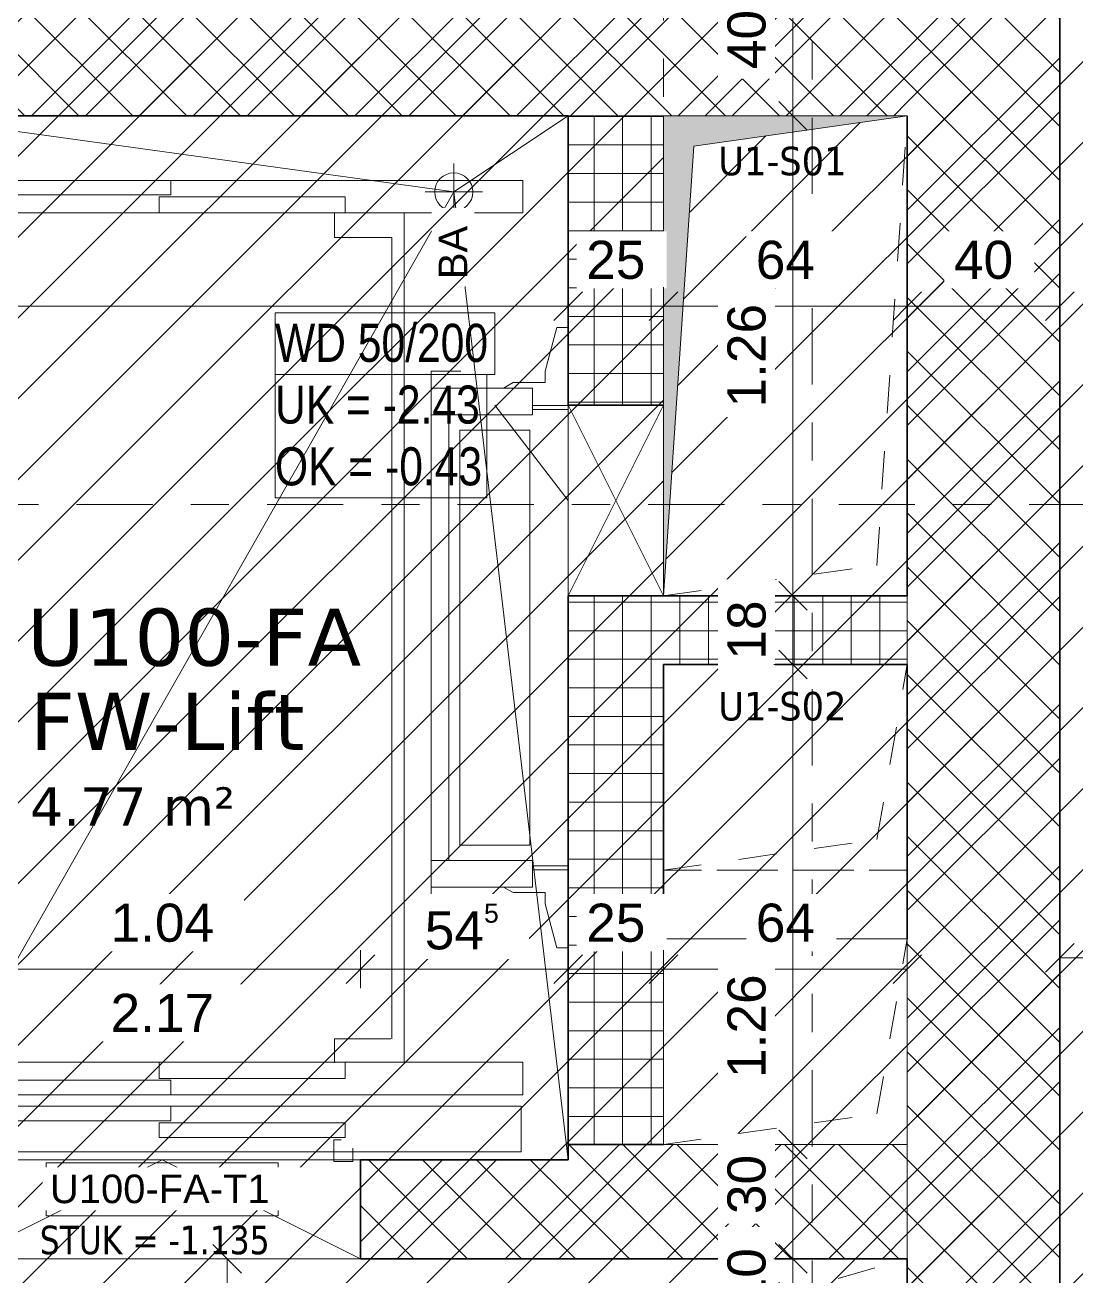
# Model space of a CAD drawing. Header units: metres. Extents: x -86 to 44, y -23 to 39.
# Drawn here: x -6.443 to -3.685, y 8.206 to 11.49 of the extents above; entities that cross this region are included whole.
import ezdxf

# ---------------------------------------------------------------- set-up
doc = ezdxf.new("R2010")
doc.units = ezdxf.units.M
for name, pattern in [('_Rasterlinie_', [0.375, 0.2, -0.05, 0.075, -0.05]), ('_Verdeckte Linien_', [0.15, 0.1, -0.05]), ('Strichpunkt - Fein', [0.2, 0.1, -0.05, 0, -0.05])]:
    doc.linetypes.add(name, pattern=pattern)
for name, color, linetype, lineweight in [('A-____-____-DIMS', 7, 'Continuous', 5), ('A-____-____-DIMS-50', 7, 'Continuous', 5), ('A-____-NOTE-TEXT', 7, 'Continuous', 9), ('A-AREA-____-IDEN', 7, 'Continuous', 5), ('A-DETL-____-HDLN', 7, '_Verdeckte Linien_', 9), ('A-DETL-GENF-OTLN', 7, 'Continuous', 9), ('A-DOOR-____-IDEN', 7, 'Continuous', 5), ('A-DOOR-____-OTLN', 7, 'Continuous', 9), ('A-FLOR-____-OTLN', 7, 'Continuous', 9), ('A-GENM-____-IDEN', 7, 'Continuous', 5), ('A-GENM-____-OTLN', 7, 'Continuous', 9), ('A-WALL-____-MCUT', 7, 'Continuous', 35), ('A-WALL-____-PATT', 7, 'Continuous', 35), ('I-WALL-____-OTLN', 7, 'Continuous', 9), ('S-GRID-____-OTLN', 7, 'Continuous', 5)]:
    doc.layers.add(name, color=color, linetype=linetype, lineweight=lineweight)
doc.styles.add('Arial_1', font='arial.ttf', dxfattribs={"height": 0.1})
doc.styles.add('Arial_2', font='arial.ttf', dxfattribs={"height": 0.075})
doc.styles.add('Arial_6', font='arial.ttf', dxfattribs={"width": 0.8, "height": 0.1})
doc.styles.add('Verdana_2', font='verdana.ttf', dxfattribs={"height": 0.1})
doc.styles.add('Verdana_3', font='verdana.ttf', dxfattribs={"width": 0.9, "height": 0.075})
doc.styles.add('Verdana_4', font='verdana.ttf', dxfattribs={"height": 0.15})
doc.styles.add('Verdana_6', font='verdana.ttf', dxfattribs={"width": 0.8, "height": 0.075})
doc.dimstyles.new('Arial_2_00mm_fein', dxfattribs={"dimscale": 0.3048, "dimtxt": 0.102026, "dimasz": 0.246063, "dimexe": 0.164042, "dimexo": 0.0625, "dimgap": 0.123031, "dimtad": 1, "dimdec": 1, "dimlfac": 100, "dimrnd": 0.5, "dimdsep": 46, "dimtxsty": 'Arial_1', "dimblk1": 'OBLIQUE', "dimblk2": 'OBLIQUE', "dimsah": 1, "dimcen": 0.09, "dimazin": 0, "dimtfac": 1, "dimtdec": 4, "dimtix": 1, "dimtmove": 0, "dimatfit": 3, "dimfxl": 0.164042, "dimfxlon": 1, "dimtvp": 1, "dimtfill": 1, "dimtolj": 1, "dimtzin": 0, "dimarcsym": 2})
doc.dimstyles.new('Arial_2_00mm_fein_2', dxfattribs={"dimscale": 0.3048, "dimtxt": 0.102026, "dimasz": 0.246063, "dimexe": 0.164042, "dimexo": 0.0625, "dimgap": 0.123031, "dimtad": 1, "dimrnd": 0.005, "dimzin": 0, "dimdsep": 46, "dimtxsty": 'Arial_1', "dimblk1": 'OBLIQUE', "dimblk2": 'OBLIQUE', "dimsah": 1, "dimcen": 0.09, "dimazin": 0, "dimtfac": 1, "dimtdec": 4, "dimtix": 1, "dimtmove": 0, "dimatfit": 3, "dimfxl": 0.164042, "dimfxlon": 1, "dimtvp": 1, "dimtfill": 1, "dimtolj": 1, "dimtzin": 0, "dimarcsym": 2})
doc.dimstyles.new('SUB_Rohbau_fein', dxfattribs={"dimscale": 0.3048, "dimtxt": 0.102026, "dimasz": 0.246063, "dimexe": 0.164042, "dimexo": 0.0625, "dimgap": 0.123031, "dimtad": 1, "dimdec": 1, "dimlfac": 100, "dimrnd": 0.5, "dimdsep": 46, "dimtxsty": 'Arial_1', "dimblk1": 'OBLIQUE', "dimblk2": 'OBLIQUE', "dimsah": 1, "dimcen": 0.09, "dimazin": 0, "dimtfac": 1, "dimtdec": 4, "dimtix": 1, "dimtmove": 0, "dimatfit": 3, "dimfxl": 0.164042, "dimfxlon": 1, "dimtvp": 1, "dimtfill": 1, "dimtolj": 1, "dimtzin": 0, "dimarcsym": 2})
doc.dimstyles.new('SUB_Rohbau_fein_1', dxfattribs={"dimscale": 0.3048, "dimtxt": 0.102026, "dimasz": 0.246063, "dimexe": 0.164042, "dimexo": 0.0625, "dimgap": 0.123031, "dimtad": 1, "dimrnd": 0.005, "dimzin": 0, "dimdsep": 46, "dimtxsty": 'Arial_1', "dimblk1": 'OBLIQUE', "dimblk2": 'OBLIQUE', "dimsah": 1, "dimcen": 0.09, "dimazin": 0, "dimtfac": 1, "dimtdec": 4, "dimtix": 1, "dimtmove": 0, "dimatfit": 3, "dimfxl": 0.164042, "dimfxlon": 1, "dimtvp": 1, "dimtfill": 1, "dimtolj": 1, "dimtzin": 0, "dimarcsym": 2})
doc.dimstyles.new('SUB_Rohbau_fein_2', dxfattribs={"dimscale": 0.3048, "dimtxt": 0.102026, "dimasz": 0.246063, "dimexe": 0.164042, "dimexo": 0.0625, "dimgap": 0.123031, "dimtad": 1, "dimrnd": 0.005, "dimzin": 0, "dimdsep": 46, "dimtxsty": 'Arial_1', "dimblk1": 'OBLIQUE', "dimblk2": 'OBLIQUE', "dimsah": 1, "dimcen": 0.09, "dimazin": 0, "dimtfac": 1, "dimtdec": 4, "dimtix": 1, "dimtmove": 2, "dimatfit": 3, "dimfxl": 0.164042, "dimfxlon": 1, "dimtvp": 1, "dimtfill": 1, "dimtolj": 1, "dimtzin": 0, "dimarcsym": 2})
doc.dimstyles.new('SUB_Rohbau_fein_3', dxfattribs={"dimscale": 0.3048, "dimtxt": 0.102026, "dimasz": 0.246063, "dimexe": 0.164042, "dimexo": 0.0625, "dimgap": 0.123031, "dimtad": 1, "dimdec": 1, "dimlfac": 100, "dimrnd": 0.5, "dimdsep": 46, "dimtxsty": 'Arial_1', "dimblk1": 'OBLIQUE', "dimblk2": 'OBLIQUE', "dimsah": 1, "dimcen": 0.09, "dimazin": 0, "dimtfac": 1, "dimtdec": 4, "dimtix": 1, "dimtmove": 2, "dimatfit": 3, "dimfxl": 0.164042, "dimfxlon": 1, "dimtvp": 1, "dimtfill": 1, "dimtolj": 1, "dimtzin": 0, "dimarcsym": 2})
pattern_1 = [(45, (0, 0), (-0.0707107, 0.0707107), []), (135, (0, 0), (-0.0707107, -0.0707107), [])]
pattern_2 = [(0, (0, 0), (0, 0.075), []), (90, (0, 0), (-0.075, 5e-18), [])]

# ---------------------------------------------------------------- blocks, each defined once
blk = doc.blocks.new('Schindler_5500 - Schindler_5500_FW_E60-43546235--01_UG_OK_FFB_AF')
at = {"layer": 'A-DOOR-____-OTLN'}
for p, q in [((-0.52, 0.13), (0, -0.13)), ((0, -0.13), (0.52, 0.13))]:
    blk.add_line(p, q, dxfattribs=at)
at = {"layer": 'A-GENM-____-OTLN'}
for p, q in [((-0.5003, -0.1249), (-0.5003, -0.1605)), ((-0.4503, -0.1249), (-0.5003, -0.1249)), ((-0.4503, -0.1825), (-0.4503, -0.1249)), ((0.4996, -0.1249), (0.4497, -0.1249)), ((0.4497, -0.1249), (0.4497, -0.2206)), ((0.4996, -0.1605), (0.4996, -0.1249)), ((-0.9422, -0.1503), (-0.9422, -0.2705)), ((0.5995, -0.1503), (-0.9422, -0.1503)), ((0.5995, -0.2705), (0.5995, -0.1503)), ((-0.48, -0.1884), (-0.48, -0.2265)), ((0.0077, -0.1884), (-0.48, -0.1884)), ((-0.4503, -0.1825), (-0.4698, -0.1825)), ((0.0077, -0.2265), (0.0077, -0.1884)), ((-0.48, -0.2265), (0.0077, -0.2265)), ((0.4497, -0.2206), (0.4717, -0.2206)), ((0.4717, -0.2206), (0.4717, -0.2705)), ((0.4649, -0.2316), (-0.0228, -0.2316)), ((-0.0228, -0.2316), (-0.0228, -0.2705)), ((0.4649, -0.2705), (0.4649, -0.2316)), ((-0.9422, -0.2705), (-0.0228, -0.2705)), ((-0.0228, -0.2705), (0.4649, -0.2705)), ((0.4717, -0.2705), (0.5995, -0.2705)), ((-0.9465, -0.3857), (-0.9465, -0.3002)), ((-0.9465, -0.3002), (0.5335, -0.3002)), ((-0.0228, -0.3383), (-0.0228, -0.301)), ((0.4649, -0.301), (0.4649, -0.3383)), ((0.5335, -0.3002), (0.5335, -0.3857)), ((-0.48, -0.3434), (0.0077, -0.3434)), ((-0.48, -0.3857), (-0.48, -0.3434)), ((0.4649, -0.3383), (-0.0228, -0.3383)), ((0.0077, -0.3434), (0.0077, -0.3857)), ((0.5335, -0.3857), (-0.9465, -0.3857)), ((-0.6349, -2.615), (-0.6349, -0.3857)), ((-0.452, -0.4475), (-0.452, -0.384)), ((0.4514, -0.384), (0.4514, -0.45)), ((0.5352, -0.3857), (0.5352, -2.7005)), ((-0.6027, -2.5506), (-0.6027, -0.4475)), ((-0.6002, -0.4475), (-0.452, -0.4475)), ((0.4996, -0.45), (0.4514, -0.45)), ((0.4996, -2.5532), (0.4996, -0.45)), ((-1.065, -0.6863), (-1.0354, -0.6863)), ((-1.0354, -0.6863), (-1.0049, -0.8014)), ((-1.0049, -0.8014), (-1.0049, -0.831)), ((-0.7839, -0.8014), (-0.706, -0.8014)), ((-0.706, -0.8014), (-0.706, -2.1993)), ((-1.0049, -0.831), (-0.9211, -0.831)), ((-0.9719, -0.9157), (-0.9719, -0.8454)), ((-0.9719, -0.8454), (-0.7069, -0.8454)), ((-0.9211, -0.831), (-0.8957, -0.8454)), ((-0.9719, -0.8912), (-1.065, -0.8912)), ((-0.9719, -0.9013), (-1.065, -0.9013)), ((-0.9719, -0.9157), (-0.7069, -0.9157)), ((-0.7517, -2.085), (-0.7517, -0.9157)), ((-0.9642, -0.9555), (-0.7805, -0.9555)), ((-0.9642, -2.0452), (-0.9642, -0.9555)), ((-0.7805, -0.9555), (-0.7805, -2.0452)), ((0.6182, -1.6252), (0.6182, -1.3754)), ((0.6182, -1.3754), (0.675, -1.3754)), ((0.5987, -1.4559), (0.6182, -1.4559)), ((0.5987, -1.4923), (0.5987, -1.4559)), ((0.5454, -1.5084), (0.5454, -1.4923)), ((0.5454, -1.4923), (0.5987, -1.4923)), ((0.5987, -1.5084), (0.5454, -1.5084)), ((0.5987, -1.5448), (0.5987, -1.5084)), ((0.5987, -1.5448), (0.6182, -1.5448)), ((0.675, -1.6252), (0.6182, -1.6252)), ((-0.7805, -2.0452), (-0.9642, -2.0452)), ((-1.065, -2.0993), (-0.9719, -2.0993)), ((-0.9719, -2.1552), (-0.9719, -2.085)), ((-0.9719, -2.085), (-0.7069, -2.085)), ((-1.065, -2.1095), (-0.9719, -2.1095)), ((-0.7069, -2.1552), (-0.9719, -2.1552)), ((-0.9211, -2.1696), (-0.8957, -2.1552)), ((-1.0049, -2.1993), (-1.0354, -2.3144)), ((-1.0049, -2.1696), (-1.0049, -2.1993)), ((-0.9211, -2.1696), (-1.0049, -2.1696)), ((-0.706, -2.1993), (-0.7839, -2.1993)), ((-1.0354, -2.3144), (-1.065, -2.3144)), ((-0.6027, -2.5506), (-0.452, -2.5506)), ((-0.452, -2.615), (-0.452, -2.5506)), ((0.4996, -2.5532), (0.4514, -2.5532)), ((0.4514, -2.5532), (0.4514, -2.615)), ((-0.9465, -2.615), (-0.9465, -2.7005)), ((0.5335, -2.615), (-0.9465, -2.615)), ((-0.48, -2.615), (-0.48, -2.6573)), ((0.0077, -2.6573), (0.0077, -2.615)), ((-0.48, -2.6573), (0.0077, -2.6573)), ((-0.0228, -2.6624), (-0.0228, -2.6996)), ((0.4649, -2.6624), (-0.0228, -2.6624)), ((0.4649, -2.6996), (0.4649, -2.6624)), ((-0.9465, -2.7005), (0.5352, -2.7005))]:
    blk.add_line(p, q, dxfattribs=at)
blk = doc.blocks.new('AM_Deckenöffnung rechteckig - DD-33447381--01_UG_OK_FFB_AF')
at = {"layer": 'A-GENM-____-OTLN', "linetype": '_Verdeckte Linien_'}
for p, q in [((0.32, 0.27), (-0.32, 0.27)), ((-0.32, 0.27), (-0.32, -0.27)), ((0.32, -0.27), (0.32, 0.27)), ((-0.32, -0.27), (0.32, -0.27))]:
    blk.add_line(p, q, dxfattribs=at)
blk = doc.blocks.new('AM_Deckenöffnung rechteckig - DD-33443945--01_UG_OK_FFB_AF')
at = {"layer": 'A-GENM-____-OTLN', "linetype": '_Verdeckte Linien_'}
for p, q in [((0.32, -0.63), (0.32, 0.63)), ((-0.32, -0.63), (0.32, -0.63))]:
    blk.add_line(p, q, dxfattribs=at)
blk = doc.blocks.new('AM_BD_DD_Symbol - DD-33443954--01_UG_OK_FFB_AF')
at = {"layer": 'A-DETL-GENF-OTLN', "linetype": 'Strichpunkt - Fein'}
for p, q in [((0.56, 0.08), (0.64, 1.26)), ((0.64, 1.26), (0.64, 0)), ((0, 0), (0.56, 0.08)), ((0.64, 0), (0, 0))]:
    blk.add_line(p, q, dxfattribs=at)
blk = doc.blocks.new('AM_BD_DD_Symbol - DD-33447390--01_UG_OK_FFB_AF')
at = {"layer": 'A-DETL-GENF-OTLN', "linetype": 'Strichpunkt - Fein'}
for p, q in [((0, 0.54), (0.64, 0.54)), ((0, 0.54), (0, 0)), ((0.56, 0.08), (0.64, 0.54)), ((0.64, 0.54), (0.64, 0)), ((0, 0), (0.56, 0.08)), ((0.64, 0), (0, 0))]:
    blk.add_line(p, q, dxfattribs=at)
blk = doc.blocks.new('AM_BD_DD_Symbol - BD-33443952--01_UG_OK_FFB_AF')
at = {"layer": 'A-DETL-GENF-OTLN', "true_color": 0x808080}
blk.add_hatch(color=8, dxfattribs=at).paths.add_polyline_path([(0, 0), (0.08, 1.18), (0.64, 1.26), (0, 1.26), (0, 0.5)])
at = {"layer": 'A-DETL-GENF-OTLN'}
for p, q in [((0.64, 1.26), (0, 1.26)), ((0, 1.26), (0, 0)), ((0.08, 1.18), (0.64, 1.26)), ((0.64, 1.26), (0.64, 0)), ((0, 0), (0.08, 1.18)), ((0.64, 0), (0, 0))]:
    blk.add_line(p, q, dxfattribs=at)
at = {"layer": 'A-GENM-____-OTLN'}
for p, q in [((0, 1.26), (0.64, 1.26)), ((0, 1.26), (0, 0)), ((0.64, 1.26), (0.64, 0)), ((0.64, 0), (0, 0))]:
    blk.add_line(p, q, dxfattribs=at)
blk = doc.blocks.new('Wandöffnung rechteckig - WD-41821373--01_UG_OK_FFB_AF')
at = {"layer": 'A-DETL-GENF-OTLN'}
for p, q in [((-0.125, 0.125), (-0.125, -0.125)), ((0.375, -0.125), (-0.125, 0.125)), ((0.375, 0.125), (-0.125, -0.125)), ((-0.125, 0.125), (0.375, 0.125)), ((0.375, 0.125), (0.375, -0.125)), ((0.375, -0.125), (-0.125, -0.125))]:
    blk.add_line(p, q, dxfattribs=at)
blk = doc.blocks.new('AM_Deckenöffnung rechteckig - DD-V96--01_UG_OK_FFB_AF')
at = {"layer": 'A-GENM-____-OTLN'}
for p, q in [((0.32, 0.27), (-0.32, 0.27)), ((-0.32, 0.27), (-0.32, -0.27)), ((0.32, -0.27), (0.32, 0.27)), ((-0.32, -0.27), (0.32, -0.27))]:
    blk.add_line(p, q, dxfattribs=at)
blk = doc.blocks.new('Wandöffnung rechteckig - WD-21418634--01_UG_OK_FFB_AF')
at = {"layer": 'A-DETL-____-HDLN'}
blk.add_line((-0.195, 0.675), (-0.195, -0.675), dxfattribs=at)
blk = doc.blocks.new('DE_Linie_mit_Text - Strichpunkt-43543482--01_UG_OK_FFB_AF')
at = {"layer": 'A-DETL-GENF-OTLN', "linetype": 'Strichpunkt - Fein'}
blk.add_line((8.789, 0), (0, 0), dxfattribs=at)
blk = doc.blocks.new('DIMBLOCK538--01_UG_OK_FFB_AF')
at = {"layer": 'A-____-____-DIMS-50'}
for p, q in [((-3.728, 9.0412), (-3.728, 9.0912)), ((-3.728, 9.0412), (-3.6905, 9.0787)), ((-2.428, 9.0412), (-2.428, 9.0912)), ((-2.428, 9.0412), (-2.3905, 9.0787)), ((-3.728, 9.0412), (-3.7655, 9.0037)), ((-3.728, 9.0412), (-2.428, 9.0412)), ((-3.728, 9.0412), (-3.728, 8.9912)), ((-2.428, 9.0412), (-2.4655, 9.0037)), ((-2.428, 9.0412), (-2.428, 8.9912))]:
    blk.add_line(p, q, dxfattribs=at)
at = {"layer": 'A-____-____-DIMS-50', "color": 0, "insert": (-3.2137, 9.2132), "char_height": 0.1, "width": 0.325653, "attachment_point": 1, "line_spacing_factor": 0.941778, "style": 'Arial_1', "bg_fill": 3, "box_fill_scale": 1.25, "bg_fill_color": 256, "bg_fill_true_color": 13158600, "bg_fill_transparency": 0}
blk.add_mtext('1.30', dxfattribs=at)
blk = doc.blocks.new('_Oblique')
at = {"color": 0, "linetype": 'ByBlock', "lineweight": -2}
blk.add_line((-0.5, -0.5), (0.5, 0.5), dxfattribs=at)
blk = doc.blocks.new('DIMBLOCK639--01_UG_OK_FFB_AF')
at = {"layer": 'A-____-____-DIMS-50'}
for p, q in [((-4.428, 8.2516), (-4.4655, 8.2891)), ((-4.428, 8.2516), (-4.478, 8.2516)), ((-4.428, 8.1516), (-4.428, 8.2516)), ((-4.428, 8.2516), (-4.3905, 8.2141)), ((-4.428, 8.2516), (-4.378, 8.2516)), ((-4.428, 8.1516), (-4.4655, 8.1891)), ((-4.428, 8.1516), (-4.478, 8.1516)), ((-4.428, 8.1516), (-4.3905, 8.1141)), ((-4.428, 8.1516), (-4.378, 8.1516))]:
    blk.add_line(p, q, dxfattribs=at)
at = {"layer": 'A-____-____-DIMS-50', "color": 0, "insert": (-4.6, 8.124), "char_height": 0.1, "width": 0.186088, "attachment_point": 1, "rotation": 90, "line_spacing_factor": 0.941778, "style": 'Arial_1', "bg_fill": 3, "box_fill_scale": 1.25, "bg_fill_color": 256, "bg_fill_true_color": 13158600, "bg_fill_transparency": 0}
blk.add_mtext('10', dxfattribs=at)
blk = doc.blocks.new('DIMBLOCK640--01_UG_OK_FFB_AF')
at = {"layer": 'A-____-____-DIMS-50'}
for p, q in [((-5.9127, 8.2516), (-5.9502, 8.2891)), ((-5.9127, 8.2516), (-5.9627, 8.2516)), ((-5.9127, 5.8516), (-5.9127, 8.2516)), ((-5.9127, 8.2516), (-5.8752, 8.2141)), ((-5.9127, 8.2516), (-5.8627, 8.2516)), ((-5.9127, 5.8516), (-5.9502, 5.8891)), ((-5.9127, 5.8516), (-5.9627, 5.8516)), ((-5.9127, 5.8516), (-5.8752, 5.8141)), ((-5.9127, 5.8516), (-5.8627, 5.8516))]:
    blk.add_line(p, q, dxfattribs=at)
at = {"layer": 'A-____-____-DIMS-50', "color": 0, "insert": (-6.1813, 6.8844), "char_height": 0.1, "width": 0.325653, "attachment_point": 1, "rotation": 90, "line_spacing_factor": 0.941778, "style": 'Arial_1', "bg_fill": 3, "box_fill_scale": 1.25, "bg_fill_color": 256, "bg_fill_true_color": 13158600, "bg_fill_transparency": 0}
blk.add_mtext('2.40', dxfattribs=at)
blk = doc.blocks.new('DIMBLOCK669--01_UG_OK_FFB_AF')
at = {"layer": 'A-____-____-DIMS-50'}
for p, q in [((-8.678, 10.7516), (-8.678, 10.8016)), ((-8.678, 10.7516), (-8.6405, 10.7891)), ((-5.018, 10.7516), (-5.018, 10.8016)), ((-5.018, 10.7516), (-4.9805, 10.7891)), ((-8.678, 10.7516), (-8.7155, 10.7141)), ((-8.678, 10.7516), (-5.018, 10.7516)), ((-8.678, 10.7516), (-8.678, 10.7016)), ((-5.018, 10.7516), (-5.0555, 10.7141)), ((-5.018, 10.7516), (-5.018, 10.7016))]:
    blk.add_line(p, q, dxfattribs=at)
at = {"layer": 'A-____-____-DIMS-50', "color": 0, "insert": (-6.9837, 10.9236), "char_height": 0.1, "width": 0.325653, "attachment_point": 1, "line_spacing_factor": 0.941778, "style": 'Arial_1', "bg_fill": 3, "box_fill_scale": 1.25, "bg_fill_color": 256, "bg_fill_true_color": 13158600, "bg_fill_transparency": 0}
blk.add_mtext('3.66', dxfattribs=at)
blk = doc.blocks.new('DIMBLOCK670--01_UG_OK_FFB_AF')
at = {"layer": 'A-____-____-DIMS-50'}
for p, q in [((-5.018, 10.7516), (-5.018, 10.8016)), ((-5.018, 10.7516), (-4.9805, 10.7891)), ((-4.768, 10.7516), (-4.768, 10.8016)), ((-4.768, 10.7516), (-4.7305, 10.7891)), ((-5.018, 10.7516), (-5.0555, 10.7141)), ((-5.018, 10.7516), (-4.768, 10.7516)), ((-5.018, 10.7516), (-5.018, 10.7016)), ((-4.768, 10.7516), (-4.8055, 10.7141)), ((-4.768, 10.7516), (-4.768, 10.7016))]:
    blk.add_line(p, q, dxfattribs=at)
at = {"layer": 'A-____-____-DIMS-50', "color": 0, "insert": (-4.9706, 10.9236), "char_height": 0.1, "width": 0.186088, "attachment_point": 1, "line_spacing_factor": 0.941778, "style": 'Arial_1', "bg_fill": 3, "box_fill_scale": 1.25, "bg_fill_color": 256, "bg_fill_true_color": 13158600, "bg_fill_transparency": 0}
blk.add_mtext('25', dxfattribs=at)
blk = doc.blocks.new('DIMBLOCK671--01_UG_OK_FFB_AF')
at = {"layer": 'A-____-____-DIMS-50'}
for p, q in [((-4.768, 10.7516), (-4.768, 10.8016)), ((-4.768, 10.7516), (-4.7305, 10.7891)), ((-4.128, 10.7516), (-4.128, 10.8016)), ((-4.128, 10.7516), (-4.0905, 10.7891)), ((-4.768, 10.7516), (-4.8055, 10.7141)), ((-4.768, 10.7516), (-4.128, 10.7516)), ((-4.768, 10.7516), (-4.768, 10.7016)), ((-4.128, 10.7516), (-4.1655, 10.7141)), ((-4.128, 10.7516), (-4.128, 10.7016))]:
    blk.add_line(p, q, dxfattribs=at)
at = {"layer": 'A-____-____-DIMS-50', "color": 0, "insert": (-4.5256, 10.9236), "char_height": 0.1, "width": 0.186088, "attachment_point": 1, "line_spacing_factor": 0.941778, "style": 'Arial_1', "bg_fill": 3, "box_fill_scale": 1.25, "bg_fill_color": 256, "bg_fill_true_color": 13158600, "bg_fill_transparency": 0}
blk.add_mtext('64', dxfattribs=at)
blk = doc.blocks.new('DIMBLOCK672--01_UG_OK_FFB_AF')
at = {"layer": 'A-____-____-DIMS-50'}
for p, q in [((-4.128, 10.7516), (-4.128, 10.8016)), ((-4.128, 10.7516), (-4.0905, 10.7891)), ((-3.728, 10.7516), (-3.728, 10.8016)), ((-3.728, 10.7516), (-3.6905, 10.7891)), ((-4.128, 10.7516), (-4.1655, 10.7141)), ((-4.128, 10.7516), (-3.728, 10.7516)), ((-4.128, 10.7516), (-4.128, 10.7016)), ((-3.728, 10.7516), (-3.7655, 10.7141)), ((-3.728, 10.7516), (-3.728, 10.7016))]:
    blk.add_line(p, q, dxfattribs=at)
at = {"layer": 'A-____-____-DIMS-50', "color": 0, "insert": (-4.0056, 10.9236), "char_height": 0.1, "width": 0.186088, "attachment_point": 1, "line_spacing_factor": 0.941778, "style": 'Arial_1', "bg_fill": 3, "box_fill_scale": 1.25, "bg_fill_color": 256, "bg_fill_true_color": 13158600, "bg_fill_transparency": 0}
blk.add_mtext('40', dxfattribs=at)
blk = doc.blocks.new('DIMBLOCK682--01_UG_OK_FFB_AF')
at = {"layer": 'A-____-____-DIMS-50'}
for p, q in [((-6.603, 9.0116), (-6.603, 9.0616)), ((-6.603, 9.0116), (-6.5655, 9.0491)), ((-5.563, 9.0116), (-5.563, 9.0616)), ((-5.563, 9.0116), (-5.5255, 9.0491)), ((-6.603, 9.0116), (-6.6405, 8.9741)), ((-6.603, 9.0116), (-5.563, 9.0116)), ((-6.603, 9.0116), (-6.603, 8.9616)), ((-5.563, 9.0116), (-5.6005, 8.9741)), ((-5.563, 9.0116), (-5.563, 8.9616))]:
    blk.add_line(p, q, dxfattribs=at)
at = {"layer": 'A-____-____-DIMS-50', "color": 0, "char_height": 0.1, "width": 0.325653, "attachment_point": 1, "line_spacing_factor": 0.941778, "style": 'Arial_1', "bg_fill": 3, "box_fill_scale": 1.25, "bg_fill_color": 256, "bg_fill_true_color": 13158600, "bg_fill_transparency": 0}
for s, insert in [('1.04', (-6.2187, 9.1836)), ('2.17', (-6.2187, 8.9469))]:
    blk.add_mtext(s, dxfattribs=dict(at, insert=insert))
blk = doc.blocks.new('DIMBLOCK683--01_UG_OK_FFB_AF')
at = {"layer": 'A-____-____-DIMS-50'}
for p, q in [((-5.563, 9.0116), (-5.563, 9.0616)), ((-5.563, 9.0116), (-5.5255, 9.0491)), ((-5.018, 9.0116), (-5.018, 9.0616)), ((-5.018, 9.0116), (-4.9805, 9.0491)), ((-5.563, 9.0116), (-5.6005, 8.9741)), ((-5.563, 9.0116), (-5.018, 9.0116)), ((-5.563, 9.0116), (-5.563, 8.9616)), ((-5.018, 9.0116), (-5.0555, 8.9741)), ((-5.018, 9.0116), (-5.018, 8.9616))]:
    blk.add_line(p, q, dxfattribs=at)
at = {"layer": 'A-____-____-DIMS-50', "color": 0, "insert": (-5.3941, 9.1836), "char_height": 0.1, "width": 0.248525, "attachment_point": 1, "line_spacing_factor": 0.941778, "style": 'Arial_1', "bg_fill": 3, "box_fill_scale": 1.25, "bg_fill_color": 256, "bg_fill_true_color": 13158600, "bg_fill_transparency": 0}
blk.add_mtext('54\\A2\\H0.5x;\\S5^  ;\\H2x;', dxfattribs=at)
blk = doc.blocks.new('DIMBLOCK684--01_UG_OK_FFB_AF')
at = {"layer": 'A-____-____-DIMS-50'}
for p, q in [((-5.018, 9.0116), (-5.018, 9.0616)), ((-5.018, 9.0116), (-4.9805, 9.0491)), ((-4.768, 9.0116), (-4.768, 9.0616)), ((-4.768, 9.0116), (-4.7305, 9.0491)), ((-5.018, 9.0116), (-5.0555, 8.9741)), ((-5.018, 9.0116), (-4.768, 9.0116)), ((-5.018, 9.0116), (-5.018, 8.9616)), ((-4.768, 9.0116), (-4.8055, 8.9741)), ((-4.768, 9.0116), (-4.768, 8.9616))]:
    blk.add_line(p, q, dxfattribs=at)
at = {"layer": 'A-____-____-DIMS-50', "color": 0, "insert": (-4.9706, 9.1836), "char_height": 0.1, "width": 0.186088, "attachment_point": 1, "line_spacing_factor": 0.941778, "style": 'Arial_1', "bg_fill": 3, "box_fill_scale": 1.25, "bg_fill_color": 256, "bg_fill_true_color": 13158600, "bg_fill_transparency": 0}
blk.add_mtext('25', dxfattribs=at)
blk = doc.blocks.new('DIMBLOCK685--01_UG_OK_FFB_AF')
at = {"layer": 'A-____-____-DIMS-50'}
for p, q in [((-4.768, 9.0116), (-4.768, 9.0616)), ((-4.768, 9.0116), (-4.7305, 9.0491)), ((-4.128, 9.0116), (-4.128, 9.0616)), ((-4.128, 9.0116), (-4.0905, 9.0491)), ((-4.768, 9.0116), (-4.8055, 8.9741)), ((-4.768, 9.0116), (-4.128, 9.0116)), ((-4.768, 9.0116), (-4.768, 8.9616)), ((-4.128, 9.0116), (-4.1655, 8.9741)), ((-4.128, 9.0116), (-4.128, 8.9616))]:
    blk.add_line(p, q, dxfattribs=at)
at = {"layer": 'A-____-____-DIMS-50', "color": 0, "insert": (-4.5256, 9.1836), "char_height": 0.1, "width": 0.186088, "attachment_point": 1, "line_spacing_factor": 0.941778, "style": 'Arial_1', "bg_fill": 3, "box_fill_scale": 1.25, "bg_fill_color": 256, "bg_fill_true_color": 13158600, "bg_fill_transparency": 0}
blk.add_mtext('64', dxfattribs=at)
blk = doc.blocks.new('DIMBLOCK688--01_UG_OK_FFB_AF')
at = {"layer": 'A-____-____-DIMS-50'}
for p, q in [((-4.428, 11.6516), (-4.4655, 11.6891)), ((-4.428, 11.6516), (-4.478, 11.6516)), ((-4.428, 11.6516), (-4.428, 11.2516)), ((-4.428, 11.6516), (-4.3905, 11.6141)), ((-4.428, 11.6516), (-4.378, 11.6516)), ((-4.428, 11.2516), (-4.4655, 11.2891)), ((-4.428, 11.2516), (-4.478, 11.2516)), ((-4.428, 11.2516), (-4.3905, 11.2141)), ((-4.428, 11.2516), (-4.378, 11.2516))]:
    blk.add_line(p, q, dxfattribs=at)
at = {"layer": 'A-____-____-DIMS-50', "color": 0, "insert": (-4.6, 11.374), "char_height": 0.1, "width": 0.186088, "attachment_point": 1, "rotation": 90, "line_spacing_factor": 0.941778, "style": 'Arial_1', "bg_fill": 3, "box_fill_scale": 1.25, "bg_fill_color": 256, "bg_fill_true_color": 13158600, "bg_fill_transparency": 0}
blk.add_mtext('40', dxfattribs=at)
blk = doc.blocks.new('DIMBLOCK689--01_UG_OK_FFB_AF')
at = {"layer": 'A-____-____-DIMS-50'}
for p, q in [((-4.428, 11.2516), (-4.4655, 11.2891)), ((-4.428, 11.2516), (-4.478, 11.2516)), ((-4.428, 11.2516), (-4.428, 9.9916)), ((-4.428, 11.2516), (-4.3905, 11.2141)), ((-4.428, 11.2516), (-4.378, 11.2516)), ((-4.428, 9.9916), (-4.4655, 10.0291)), ((-4.428, 9.9916), (-4.478, 9.9916)), ((-4.428, 9.9916), (-4.3905, 9.9541)), ((-4.428, 9.9916), (-4.378, 9.9916))]:
    blk.add_line(p, q, dxfattribs=at)
at = {"layer": 'A-____-____-DIMS-50', "color": 0, "insert": (-4.6, 10.4859), "char_height": 0.1, "width": 0.325653, "attachment_point": 1, "rotation": 90, "line_spacing_factor": 0.941778, "style": 'Arial_1', "bg_fill": 3, "box_fill_scale": 1.25, "bg_fill_color": 256, "bg_fill_true_color": 13158600, "bg_fill_transparency": 0}
blk.add_mtext('1.26', dxfattribs=at)
blk = doc.blocks.new('DIMBLOCK690--01_UG_OK_FFB_AF')
at = {"layer": 'A-____-____-DIMS-50'}
for p, q in [((-4.428, 9.9916), (-4.4655, 10.0291)), ((-4.428, 9.9916), (-4.478, 9.9916)), ((-4.428, 9.9916), (-4.428, 9.8116)), ((-4.428, 9.9916), (-4.3905, 9.9541)), ((-4.428, 9.9916), (-4.378, 9.9916)), ((-4.428, 9.8116), (-4.4655, 9.8491)), ((-4.428, 9.8116), (-4.478, 9.8116)), ((-4.428, 9.8116), (-4.3905, 9.7741)), ((-4.428, 9.8116), (-4.378, 9.8116))]:
    blk.add_line(p, q, dxfattribs=at)
at = {"layer": 'A-____-____-DIMS-50', "color": 0, "insert": (-4.6, 9.824), "char_height": 0.1, "width": 0.186088, "attachment_point": 1, "rotation": 90, "line_spacing_factor": 0.941778, "style": 'Arial_1', "bg_fill": 3, "box_fill_scale": 1.25, "bg_fill_color": 256, "bg_fill_true_color": 13158600, "bg_fill_transparency": 0}
blk.add_mtext('18', dxfattribs=at)
blk = doc.blocks.new('DIMBLOCK691--01_UG_OK_FFB_AF')
at = {"layer": 'A-____-____-DIMS-50'}
for p, q in [((-4.428, 9.8116), (-4.4655, 9.8491)), ((-4.428, 9.8116), (-4.478, 9.8116)), ((-4.428, 9.8116), (-4.428, 8.5516)), ((-4.428, 9.8116), (-4.3905, 9.7741)), ((-4.428, 9.8116), (-4.378, 9.8116)), ((-4.428, 8.5516), (-4.4655, 8.5891)), ((-4.428, 8.5516), (-4.478, 8.5516)), ((-4.428, 8.5516), (-4.3905, 8.5141)), ((-4.428, 8.5516), (-4.378, 8.5516))]:
    blk.add_line(p, q, dxfattribs=at)
at = {"layer": 'A-____-____-DIMS-50', "color": 0, "insert": (-4.6, 8.726), "char_height": 0.1, "width": 0.325653, "attachment_point": 1, "rotation": 90, "line_spacing_factor": 0.941778, "style": 'Arial_1', "bg_fill": 3, "box_fill_scale": 1.25, "bg_fill_color": 256, "bg_fill_true_color": 13158600, "bg_fill_transparency": 0}
blk.add_mtext('1.26', dxfattribs=at)
blk = doc.blocks.new('DIMBLOCK692--01_UG_OK_FFB_AF')
at = {"layer": 'A-____-____-DIMS-50'}
for p, q in [((-4.428, 8.5516), (-4.4655, 8.5891)), ((-4.428, 8.5516), (-4.478, 8.5516)), ((-4.428, 8.5516), (-4.428, 8.2516)), ((-4.428, 8.5516), (-4.3905, 8.5141)), ((-4.428, 8.5516), (-4.378, 8.5516)), ((-4.428, 8.2516), (-4.4655, 8.2891)), ((-4.428, 8.2516), (-4.478, 8.2516)), ((-4.428, 8.2516), (-4.3905, 8.2141)), ((-4.428, 8.2516), (-4.378, 8.2516))]:
    blk.add_line(p, q, dxfattribs=at)
at = {"layer": 'A-____-____-DIMS-50', "color": 0, "insert": (-4.6, 8.3688), "char_height": 0.1, "width": 0.186088, "attachment_point": 1, "rotation": 90, "line_spacing_factor": 0.941778, "style": 'Arial_1', "bg_fill": 3, "box_fill_scale": 1.25, "bg_fill_color": 256, "bg_fill_true_color": 13158600, "bg_fill_transparency": 0}
blk.add_mtext('30', dxfattribs=at)

msp = doc.modelspace()

# ---------------------------------------------------------------- hatches: boundary and pattern name
at = {"layer": 'A-WALL-____-PATT', "lineweight": 9}
h = msp.add_hatch(dxfattribs=at)
h.set_pattern_fill('FP_1', color=256, style=0, pattern_type=2)
h.set_pattern_definition(pattern_1)
h.paths.add_polyline_path([(-4.078, 11.4816), (-3.728, 11.4816), (-3.728, 14.5516), (-4.078, 14.5516), (-4.078, 11.4995)])
h = msp.add_hatch(dxfattribs=at)
h.set_pattern_fill('FP_1', color=256, style=0, pattern_type=2)
h.set_pattern_definition(pattern_1)
h.paths.add_polyline_path([(-4.475, 11.2516), (-4.128, 11.2516), (-4.128, 11.4816), (-4.078, 11.4816), (-4.078, 11.6516), (-10.698, 11.6516), (-10.698, 11.2516), (-4.688, 11.2516)])
h = msp.add_hatch(dxfattribs=at)
h.set_pattern_fill('FP_1', color=256, style=0, pattern_type=2)
h.set_pattern_definition(pattern_1)
h.paths.add_polyline_path([(-4.128, 2.4516), (-3.728, 2.4516), (-3.728, 7.1016), (-4.128, 7.1016), (-4.128, 2.4804)])
h.paths.add_polyline_path([(-4.128, 8.1516), (-3.728, 8.1516), (-3.728, 11.4816), (-4.128, 11.4816), (-4.128, 8.2516)])
h = msp.add_hatch(dxfattribs=at)
h.set_pattern_fill('FP_2', color=256, style=0, pattern_type=2)
h.set_pattern_definition(pattern_2)
h.paths.add_polyline_path([(-5.018, 8.5516), (-4.768, 8.5516), (-4.768, 9.9916), (-5.018, 9.9916), (-5.018, 8.9766)])
h.paths.add_polyline_path([(-4.8672, 10.4916), (-4.768, 10.4916), (-4.768, 11.2516), (-5.018, 11.2516), (-5.018, 10.4916)])
h = msp.add_hatch(dxfattribs=at)
h.set_pattern_fill('FP_2', color=256, style=0, pattern_type=2)
h.set_pattern_definition(pattern_2)
h.paths.add_polyline_path([(-4.768, 9.8116), (-4.128, 9.8116), (-4.128, 9.9916), (-4.768, 9.9916), (-4.768, 9.8946)])
h = msp.add_hatch(dxfattribs=at)
h.set_pattern_fill('FP_1', color=256, style=0, pattern_type=2)
h.set_pattern_definition(pattern_1)
h.paths.add_polyline_path([(-4.128, 8.2516), (-4.128, 8.5516), (-5.018, 8.5516), (-5.018, 8.2516), (-4.8022, 8.2516)])
h = msp.add_hatch(dxfattribs=at)
h.set_pattern_fill('FP_1', color=256, style=0, pattern_type=2)
h.set_pattern_definition(pattern_1)
h.paths.add_polyline_path([(-5.018, 8.2516), (-5.018, 8.5116), (-5.563, 8.5116), (-5.563, 8.2516), (-5.3087, 8.2516)])
h.paths.add_polyline_path([(-8.133, 8.2516), (-8.133, 8.5116), (-8.678, 8.5116), (-8.678, 8.2516)])
h.paths.add_polyline_path([(-6.758, 8.2516), (-6.603, 8.2516), (-6.603, 8.5116), (-7.093, 8.5116), (-7.093, 8.2516), (-6.8253, 8.2516)])

# ---------------------------------------------------------------- linework, layer by layer
at = {"layer": 'A-____-NOTE-TEXT', "lineweight": 5}
for p, q in [((-5.318, 11.1266), (-5.318, 10.9766)), ((-5.393, 11.0516), (-5.243, 11.0516))]:
    msp.add_line(p, q, dxfattribs=at)
msp.add_circle((-5.318, 11.0516), 0.05, dxfattribs=at)
at = {"layer": 'A-DOOR-____-IDEN', "flags": 128}
msp.add_lwpolyline([(-6.3876, 8.5034), (-5.7786, 8.5034), (-5.7786, 8.3644), (-6.3876, 8.3644)], close=True, dxfattribs=at)
at = {"layer": 'A-FLOR-____-OTLN'}
for p, q in [((-5.318, 11.0516), (-6.758, 11.2509)), ((-5.018, 11.2516), (-5.318, 11.0516)), ((-6.758, 8.5203), (-5.318, 11.0516)), ((-5.318, 11.0516), (-5.018, 8.5116)), ((-5.563, 8.5116), (-6.603, 8.5116)), ((-5.563, 8.2516), (-6.603, 8.2516))]:
    msp.add_line(p, q, dxfattribs=at)
at = {"layer": 'A-GENM-____-IDEN'}
msp.add_line((-5.018, 10.2416), (-5.2103, 10.4916), dxfattribs=at)
at = {"layer": 'A-GENM-____-IDEN', "flags": 128}
for points in [[(-5.7871, 10.7345), (-5.2103, 10.7345), (-5.2103, 10.5725), (-5.7871, 10.5725)], [(-5.7871, 10.5726), (-5.2315, 10.5726), (-5.2315, 10.2486), (-5.7871, 10.2486)]]:
    msp.add_lwpolyline(points, close=True, dxfattribs=at)
at = {"layer": 'A-WALL-____-MCUT'}
for p, q in [((-3.728, 8.1516), (-3.728, 14.5516)), ((-6.758, 11.2516), (-5.018, 11.2516)), ((-5.018, 11.2516), (-5.018, 10.4916)), ((-4.128, 11.2516), (-4.128, 9.9916)), ((-5.018, 10.4916), (-4.768, 10.4916)), ((-5.018, 9.9916), (-5.018, 8.5116)), ((-4.128, 9.9916), (-5.018, 9.9916)), ((-4.768, 9.0916), (-4.768, 9.8116)), ((-4.768, 9.8116), (-4.128, 9.8116)), ((-4.128, 9.8116), (-4.128, 9.0916)), ((-5.018, 8.5516), (-4.768, 8.5516)), ((-5.018, 8.5116), (-5.563, 8.5116)), ((-5.563, 8.5116), (-5.563, 8.2516)), ((-5.563, 8.2516), (-4.128, 8.2516)), ((-4.128, 8.2516), (-4.128, 8.1516))]:
    msp.add_line(p, q, dxfattribs=at)
at = {"layer": 'A-WALL-____-MCUT', "lineweight": 9}
for p, q in [((-4.768, 11.2516), (-5.018, 11.2516)), ((-4.128, 9.8116), (-4.128, 9.9916)), ((-4.128, 8.2516), (-4.128, 8.5516))]:
    msp.add_line(p, q, dxfattribs=at)
at = {"layer": 'I-WALL-____-OTLN'}
msp.add_line((-5.018, 9.9916), (-5.018, 10.4916), dxfattribs=at)
at = {"layer": 'S-GRID-____-OTLN', "color": 8, "linetype": '_Rasterlinie_', "true_color": 0x808080}
for p, q in [((-4.378, -3.9534), (-4.378, 34.9016)), ((-34.308, 10.2316), (27.9515, 10.2316))]:
    msp.add_line(p, q, dxfattribs=at)

# ---------------------------------------------------------------- block references
at = {"layer": 'A-DETL-____-HDLN'}
msp.add_blockref('Wandöffnung rechteckig - WD-21418634--01_UG_OK_FFB_AF', (-4.573, 11.9266), dxfattribs=at)
at = {"layer": 'A-DETL-GENF-OTLN', "rotation": 195.8468957909408}
msp.add_blockref('DE_Linie_mit_Text - Strichpunkt-43543482--01_UG_OK_FFB_AF', (-4.128, 8.2516), dxfattribs=at)
at = {"layer": 'A-DOOR-____-OTLN', "rotation": 180}
msp.add_blockref('Schindler_5500 - Schindler_5500_FW_E60-43546235--01_UG_OK_FFB_AF', (-6.083, 8.3816), dxfattribs=at)
at = {"layer": 'A-GENM-____-OTLN', "linetype": '_Verdeckte Linien_'}
for name, p in [('AM_Deckenöffnung rechteckig - DD-33443945--01_UG_OK_FFB_AF', (-4.448, 10.6216)), ('AM_Deckenöffnung rechteckig - DD-33447381--01_UG_OK_FFB_AF', (-4.448, 9.5416))]:
    msp.add_blockref(name, p, dxfattribs=at)
at = {"layer": 'A-GENM-____-OTLN'}
for name, p in [('AM_BD_DD_Symbol - DD-33443954--01_UG_OK_FFB_AF', (-4.768, 9.9916)), ('AM_BD_DD_Symbol - BD-33443952--01_UG_OK_FFB_AF', (-4.768, 9.9916)), ('AM_BD_DD_Symbol - DD-33447390--01_UG_OK_FFB_AF', (-4.768, 9.2716)), ('AM_Deckenöffnung rechteckig - DD-V96--01_UG_OK_FFB_AF', (-4.448, 8.8216)), ('AM_BD_DD_Symbol - DD-33447390--01_UG_OK_FFB_AF', (-4.768, 8.5516))]:
    msp.add_blockref(name, p, dxfattribs=at)
at = {"layer": 'A-GENM-____-OTLN', "rotation": 89.99999999999991}
msp.add_blockref('Wandöffnung rechteckig - WD-41821373--01_UG_OK_FFB_AF', (-4.893, 10.1166), dxfattribs=at)

# ---------------------------------------------------------------- texts
at = {"layer": 'A-AREA-____-IDEN', "attachment_point": 1}
for s, insert, char_height, width, style in [('U100-FA', (-6.4376, 9.9582), 0.15, 1.070253, 'Verdana_4'), ('FW-Lift', (-6.4304, 9.737), 0.15, 0.881856, 'Verdana_4'), ('4.77 m²', (-6.4299, 9.4886), 0.1, 0.709493, 'Verdana_2')]:
    msp.add_mtext(s, dxfattribs=dict(at, insert=insert, char_height=char_height, width=width, style=style))
at = {"layer": 'A-GENM-____-IDEN', "char_height": 0.1, "attachment_point": 1, "style": 'Arial_6'}
for s, insert, width in [('WD 50/200', (-5.7871, 10.7056), 0.695865), ('UK = -2.43', (-5.7871, 10.5436), 0.663797), ('OK = -0.43', (-5.7871, 10.3815), 0.670211)]:
    msp.add_mtext(s, dxfattribs=dict(at, insert=insert, width=width))

# ---------------------------------------------------------------- next in the draw order: texts
at = {"layer": 'A-____-NOTE-TEXT', "lineweight": 5, "insert": (-5.3577, 10.8228), "char_height": 0.075, "width": 0.168354, "attachment_point": 1, "rotation": 90, "style": 'Arial_2', "bg_fill": 3, "box_fill_scale": 1.25, "bg_fill_color": 256, "bg_fill_true_color": 13158600, "bg_fill_transparency": 0}
msp.add_mtext('BA', dxfattribs=at)

# ---------------------------------------------------------------- next in the draw order: hatches: boundary and pattern name
at = {"layer": 'A-DETL-GENF-OTLN', "true_color": 0xff00ff}
h = msp.add_hatch(dxfattribs=at)
h.set_pattern_fill('FP_44', color=6, style=0, pattern_type=2)
h.set_pattern_definition([(45, (0, 0), (-0.106066, 0.106066), [])])
h.paths.add_polyline_path([(-3.728, 1.4516), (-2.728, 1.4516), (-2.728, 6.8016), (4.502, 6.8016), (4.502, 12.6516), (-13.983, 12.6516), (-13.983, 1.4516), (-3.7906, 1.4516)])
h.paths.add_polyline_path([(-9.728, 2.8516), (-9.728, 4.7016), (-9.278, 4.7016), (-9.648, 4.6216), (-9.7268, 2.8782)])
h.paths.add_polyline_path([(-12.983, 4.7016), (-12.983, 4.7016), (-12.983, 5.1158)])
h.paths.add_polyline_path([(-4.768, 9.9916), (-4.768, 11.2516), (-4.128, 11.2516), (-4.688, 11.1716), (-4.7341, 10.4916)])

# ---------------------------------------------------------------- next in the draw order: texts
at = {"layer": 'A-DOOR-____-IDEN', "insert": (-6.3776, 8.4725), "char_height": 0.075, "width": 0.709493, "attachment_point": 1, "style": 'Arial_2', "bg_fill": 3, "box_fill_scale": 1.25, "bg_fill_color": 256, "bg_fill_true_color": 13158600, "bg_fill_transparency": 0}
msp.add_mtext('U100-FA-T1', dxfattribs=at)

# ---------------------------------------------------------------- next in the draw order: dimensions: what is measured, and where the dimension line sits
at = {"layer": 'A-____-____-DIMS'}
for base, p1, p2, override, picture, middle in [((-4.428, 11.2516), (-4.378, 11.6516), (-4.378, 11.2516), {"dimpost": '<>', "dimfxl": 0.4}, 'DIMBLOCK688--01_UG_OK_FFB_AF', (-4.5166, 11.4516)), ((-4.428, 8.2516), (-4.478, 8.1516), (-4.478, 8.2516), {"dimpost": '<>', "dimfxl": 0.1}, 'DIMBLOCK639--01_UG_OK_FFB_AF', (-4.5166, 8.2016))]:
    dim = msp.add_linear_dim(base=base, p1=p1, p2=p2, angle=90, dimstyle='SUB_Rohbau_fein', override=override, dxfattribs=at)
    dim.commit()
    dim.dimension.update_dxf_attribs({"geometry": picture, "text_midpoint": middle})
for base, p1, p2, override, picture, middle in [((-5.018, 10.7516), (-8.678, 10.8016), (-5.018, 10.8016), {"dimpost": '<>', "dimfxl": 3.66}, 'DIMBLOCK669--01_UG_OK_FFB_AF', (-6.848, 10.8401)), ((-2.428, 9.0412), (-3.728, 9.0912), (-2.428, 9.0912), {"dimpost": '<>', "dimfxl": 1.3}, 'DIMBLOCK538--01_UG_OK_FFB_AF', (-3.078, 9.1298))]:
    dim = msp.add_linear_dim(base=base, p1=p1, p2=p2, dimstyle='SUB_Rohbau_fein_1', override=override, dxfattribs=at)
    dim.commit()
    dim.dimension.update_dxf_attribs({"geometry": picture, "text_midpoint": middle})
dim = msp.add_linear_dim(base=(-5.563, 9.0116), p1=(-6.603, 9.0616), p2=(-5.563, 9.0616), text='<>\\X2.17', dimstyle='Arial_2_00mm_fein_2', override={"dimpost": '<>', "dimfxl": 1.04}, dxfattribs=at)
dim.commit()
dim.dimension.update_dxf_attribs({"geometry": 'DIMBLOCK682--01_UG_OK_FFB_AF', "text_midpoint": (-6.083, 9.0116)})
dim = msp.add_linear_dim(base=(-5.9127, 8.2516), p1=(-5.8627, 5.8516), p2=(-5.9627, 8.2516), angle=90, dimstyle='SUB_Rohbau_fein_2', override={"dimpost": '<>', "dimfxl": 2.402082}, dxfattribs=at)
dim.commit()
dim.dimension.update_dxf_attribs({"geometry": 'DIMBLOCK640--01_UG_OK_FFB_AF', "text_midpoint": (-6.1147, 7.0472), "dimtype": 160, "text_rotation": 90})

# ---------------------------------------------------------------- next in the draw order: texts
at = {"layer": 'A-DOOR-____-IDEN', "insert": (-6.4045, 8.3384), "char_height": 0.075, "width": 0.776033, "attachment_point": 1, "style": 'Verdana_6'}
msp.add_mtext('STUK = -1.135', dxfattribs=at)

# ---------------------------------------------------------------- next in the draw order: dimensions: what is measured, and where the dimension line sits
at = {"layer": 'A-____-____-DIMS'}
dim = msp.add_linear_dim(base=(-4.768, 10.7516), p1=(-5.018, 10.8016), p2=(-4.768, 10.8016), dimstyle='SUB_Rohbau_fein', override={"dimpost": '<>', "dimfxl": 0.25}, dxfattribs=at)
dim.commit()
dim.dimension.update_dxf_attribs({"geometry": 'DIMBLOCK670--01_UG_OK_FFB_AF', "text_midpoint": (-4.893, 10.8401)})
dim = msp.add_linear_dim(base=(-5.018, 9.0116), p1=(-5.563, 9.0616), p2=(-5.018, 9.0616), text='\\A1;54\\Q;{\\A1;{\\H0.5x;\\S5^ ;}}', dimstyle='Arial_2_00mm_fein', override={"dimpost": '<>', "dimfxl": 0.545}, dxfattribs=at)
dim.commit()
dim.dimension.update_dxf_attribs({"geometry": 'DIMBLOCK683--01_UG_OK_FFB_AF', "text_midpoint": (-5.2905, 9.0999)})

# ---------------------------------------------------------------- next in the draw order: dimensions: what is measured, and where the dimension line sits
for base, p1, p2, dimstyle, override, picture, middle in [((-4.128, 10.7516), (-4.768, 10.8016), (-4.128, 10.8016), 'SUB_Rohbau_fein', {"dimpost": '<>', "dimfxl": 0.64}, 'DIMBLOCK671--01_UG_OK_FFB_AF', (-4.448, 10.8401)), ((-4.768, 9.0116), (-5.018, 9.0616), (-4.768, 9.0616), 'Arial_2_00mm_fein', {"dimpost": '<>', "dimfxl": 0.25}, 'DIMBLOCK684--01_UG_OK_FFB_AF', (-4.893, 9.1001))]:
    dim = msp.add_linear_dim(base=base, p1=p1, p2=p2, dimstyle=dimstyle, override=override, dxfattribs=at)
    dim.commit()
    dim.dimension.update_dxf_attribs({"geometry": picture, "text_midpoint": middle})

# ---------------------------------------------------------------- next in the draw order: dimensions: what is measured, and where the dimension line sits
dim = msp.add_linear_dim(base=(-4.428, 9.9916), p1=(-4.378, 11.2516), p2=(-4.378, 9.9916), angle=90, dimstyle='SUB_Rohbau_fein_1', override={"dimpost": '<>', "dimfxl": 1.26}, dxfattribs=at)
dim.commit()
dim.dimension.update_dxf_attribs({"geometry": 'DIMBLOCK689--01_UG_OK_FFB_AF', "text_midpoint": (-4.5166, 10.6216)})
for base, p1, p2, dimstyle, override, picture, middle in [((-3.728, 10.7516), (-4.128, 10.8016), (-3.728, 10.8016), 'SUB_Rohbau_fein', {"dimpost": '<>', "dimfxl": 0.4}, 'DIMBLOCK672--01_UG_OK_FFB_AF', (-3.928, 10.8401)), ((-4.128, 9.0116), (-4.768, 9.0616), (-4.128, 9.0616), 'Arial_2_00mm_fein', {"dimpost": '<>', "dimfxl": 0.64}, 'DIMBLOCK685--01_UG_OK_FFB_AF', (-4.448, 9.1001))]:
    dim = msp.add_linear_dim(base=base, p1=p1, p2=p2, dimstyle=dimstyle, override=override, dxfattribs=at)
    dim.commit()
    dim.dimension.update_dxf_attribs({"geometry": picture, "text_midpoint": middle})

# ---------------------------------------------------------------- next in the draw order: texts
at = {"layer": 'A-AREA-____-IDEN', "insert": (-4.6241, 11.1704), "char_height": 0.075, "width": 0.432911, "attachment_point": 1, "style": 'Verdana_3'}
msp.add_mtext('U1-S01', dxfattribs=at)

# ---------------------------------------------------------------- next in the draw order: dimensions: what is measured, and where the dimension line sits
at = {"layer": 'A-____-____-DIMS'}
dim = msp.add_linear_dim(base=(-4.428, 9.8116), p1=(-4.378, 9.9916), p2=(-4.378, 9.8116), angle=90, dimstyle='SUB_Rohbau_fein', override={"dimpost": '<>', "dimfxl": 0.18}, dxfattribs=at)
dim.commit()
dim.dimension.update_dxf_attribs({"geometry": 'DIMBLOCK690--01_UG_OK_FFB_AF', "text_midpoint": (-4.5166, 9.9016)})

# ---------------------------------------------------------------- next in the draw order: dimensions: what is measured, and where the dimension line sits
dim = msp.add_linear_dim(base=(-4.428, 8.5516), p1=(-4.378, 9.8116), p2=(-4.378, 8.5516), angle=90, dimstyle='SUB_Rohbau_fein_2', override={"dimpost": '<>', "dimfxl": 1.26}, dxfattribs=at)
dim.commit()
dim.dimension.update_dxf_attribs({"geometry": 'DIMBLOCK691--01_UG_OK_FFB_AF', "text_midpoint": (-4.5334, 8.8888), "dimtype": 160, "text_rotation": 90})

# ---------------------------------------------------------------- next in the draw order: texts
at = {"layer": 'A-AREA-____-IDEN', "insert": (-4.6241, 9.7395), "char_height": 0.075, "width": 0.432911, "attachment_point": 1, "style": 'Verdana_3'}
msp.add_mtext('U1-S02', dxfattribs=at)

# ---------------------------------------------------------------- next in the draw order: dimensions: what is measured, and where the dimension line sits
at = {"layer": 'A-____-____-DIMS'}
dim = msp.add_linear_dim(base=(-4.428, 8.2516), p1=(-4.378, 8.5516), p2=(-4.378, 8.2516), angle=90, dimstyle='SUB_Rohbau_fein_3', override={"dimpost": '<>', "dimfxl": 0.3}, dxfattribs=at)
dim.commit()
dim.dimension.update_dxf_attribs({"geometry": 'DIMBLOCK692--01_UG_OK_FFB_AF', "text_midpoint": (-4.5334, 8.4618), "dimtype": 160, "text_rotation": 90})

doc.saveas('drawing.dxf')
